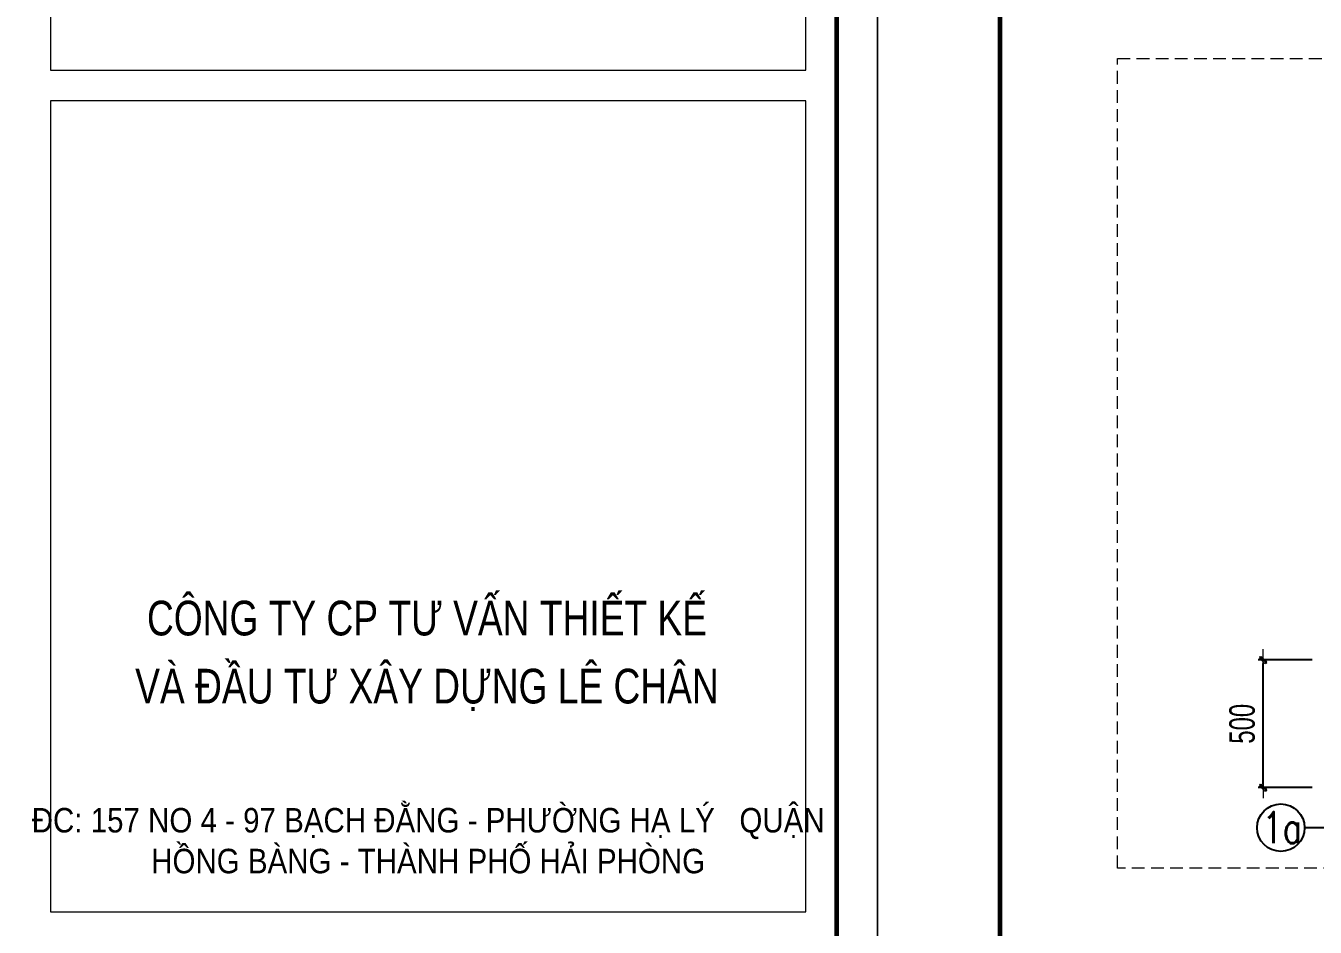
# Model space of a CAD drawing. Header units: millimetres. Extents: x -295047 to 29144, y -724756 to -246879.
# Drawn here: x -42440 to -37390, y -354475 to -350942 of the extents above; entities that cross this region are included whole.
import ezdxf
from ezdxf.enums import TextEntityAlignment as Align

# ---------------------------------------------------------------- set-up
doc = ezdxf.new("R2010")
doc.units = ezdxf.units.MM
doc.header["$MEASUREMENT"] = 0
doc.header["$PDMODE"] = 32
doc.linetypes.add('HIDDEN', pattern=[0.375, 0.25, -0.125])
doc.layers.get('Defpoints').update_dxf_attribs({"color": 1})
for name, color, linetype, lineweight in [('Khungten_LCDI', 7, 'Continuous', 5), ('LC Dim', 8, 'Continuous', 18), ('LC MANH DUT', 35, 'HIDDEN', 5), ('LC Net thay', 7, 'Continuous', 25), ('LC Text1', 3, 'Continuous', 20), ('LC Text2', 7, 'Continuous', 25)]:
    doc.layers.add(name, color=color, linetype=linetype, lineweight=lineweight)
doc.styles.add('HOATBIF', font='hoatbif.shx', dxfattribs={"width": 0.7})
doc.styles.add('Khungten', font='VHAVAN_1.TTF', dxfattribs={"width": 0.9, "height": 5000})
doc.styles.add('LC 3', font='vnsimli.shx', dxfattribs={"width": 0.75})
doc.styles.add('Title', font='VHBLACK_1.TTF', dxfattribs={"width": 0.8})
doc.dimstyles.new('1-100(1-40)', dxfattribs={"dimscale": 40, "dimtxt": 2.5, "dimasz": 0.35, "dimexe": 0.5, "dimexo": 0, "dimgap": 0.8, "dimtad": 1, "dimdec": 0, "dimzin": 0, "dimdsep": 46, "dimtxsty": 'HOATBIF', "dimblk1": 'DOT', "dimblk2": 'DOT', "dimsah": 1, "dimcen": -1, "dimdle": 1, "dimclrd": 256, "dimclre": 256, "dimclrt": 4, "dimadec": 3, "dimazin": 2, "dimtfac": 0.333333, "dimtdec": 0, "dimtix": 1, "dimtmove": 2, "dimatfit": 3, "dimldrblk": 'DOT', "dimfxl": 1, "dimtvp": 0.833333, "dimtolj": 1, "dimtzin": 0, "dimarcsym": 0})

# ---------------------------------------------------------------- blocks, each defined once
blk = doc.blocks.new('lcdi KC')
at = {"layer": 'Defpoints', "lineweight": 0}
blk.add_lwpolyline([(-1200, -14850), (-1200, 14850), (40800, 14850), (40800, -14850)], close=True, dxfattribs=at)
at = {"layer": 'Khungten_LCDI', "color": 5, "lineweight": 25}
blk.add_line((40600, -14650), (40600, 14650), dxfattribs=at)
at = {"layer": 'Khungten_LCDI', "color": 5, "lineweight": 60}
blk.add_lwpolyline([(0, -14650), (0, 14650), (40600, 14650), (40600, -14650)], close=True, dxfattribs=at)
at = {"layer": 'Khungten_LCDI', "color": 9, "lineweight": 15}
for points in [[(36750, 6711.5), (40450, 6711.5), (40450, 10040.4), (36750, 10040.4)], [(36750, 2587.2), (40450, 2587.2), (40450, 6561.5), (36750, 6561.5)]]:
    blk.add_lwpolyline(points, close=True, dxfattribs=at)
at = {"color": 7, "style": 'Title', "width": 0.8}
for s, p in [('c«ng ty cp t\xad vÊn thiÕt kÕ', (38594.2, 3941.9)), ('vµ ®Çu t\xad x©y dùng lª ch©n', (38594.2, 3608.6))]:
    blk.add_text(s, height=170, dxfattribs=at).set_placement(p, align=Align.CENTER)
at = {"color": 7, "insert": (38600, 3096.5), "char_height": 120, "attachment_point": 2, "style": 'Khungten'}
blk.add_mtext_dynamic_manual_height_columns('®c: 157 no 4 - 97 b¹ch ®»ng - ph\xadêng h¹ lý   quËn hång bµng - thµnh phè h¶i phßng ', width=3886.569, gutter_width=25, heights=[0], dxfattribs=at)
at = {"color": 7, "style": 'Khungten', "width": 0.8}
for tag, p in [('REVISION', (39498.8, -10746.3)), ('NGAYHT', (39546.1, -11609.4))]:
    blk.add_attdef(tag, text='', height=200, dxfattribs=at).set_placement(p, align=Align.CENTER)
at = {"layer": 'LC Text1', "style": 'Title', "width": 1.485915}
for tag, p, p2 in [('TENBANVE1', (36912.7, -8885.8), (40339.1, -8885.8)), ('TENBANVE2', (36912.7, -9562.5), (40339.1, -9562.5))]:
    blk.add_attdef(tag, text='', height=250, dxfattribs=at).set_placement(p, p2, align=Align.FIT)
at = {"layer": 'LC Text1', "style": 'Title', "width": 0.7}
blk.add_attdef('SOBANVE', text='', height=250, dxfattribs=at).set_placement((39562, -13896.2), align=Align.CENTER)
blk = doc.blocks.new('DOT')
at = {"layer": 'LC Dim'}
blk.add_line((-3, 0), (3, 0), dxfattribs=at)
at = {"layer": 'LC Dim', "color": 4}
blk.add_line((-1, -1), (1, 1), dxfattribs=at)
blk.add_lwpolyline([(0.5, 1), (-1, -0.5), (-0.5, -1), (1, 0.5)], close=True, dxfattribs=at)
blk = doc.blocks.new('*D428')
at = {"layer": 'Defpoints', "color": 0, "ltscale": 2, "transparency": 16777216}
for p in [(-37593.6, -353427.9), (-37401, -353427.9), (-37401, -353928.2)]:
    blk.add_point(p, dxfattribs=at)
at = {"layer": 'LC Dim', "lineweight": -2, "ltscale": 2, "transparency": 16777216}
for p, q in [((-37401, -353427.9), (-37613.6, -353427.9)), ((-37593.6, -353914.2), (-37593.6, -353441.9)), ((-37401, -353928.2), (-37613.6, -353928.2))]:
    blk.add_line(p, q, dxfattribs=at)
at = {"layer": 'LC Dim', "lineweight": -2, "ltscale": 2, "transparency": 16777216, "xscale": 14, "yscale": 14, "zscale": 14}
for p, rotation in [((-37593.6, -353427.9), 90), ((-37593.6, -353928.2), 270)]:
    blk.add_blockref('DOT', p, dxfattribs=dict(at, rotation=rotation))
at = {"layer": 'LC Dim', "color": 4, "ltscale": 2, "transparency": 16777216, "insert": (-37675.6, -353678.1), "char_height": 100, "attachment_point": 5, "rotation": 90, "style": 'HOATBIF'}
blk.add_mtext('\\A1;500', dxfattribs=at)

msp = doc.modelspace()

# ---------------------------------------------------------------- linework, layer by layer
at = {"layer": 'LC MANH DUT', "ltscale": 200}
msp.add_lwpolyline([(-38164.2, -351070.2), (-25007.6, -351070.2), (-25007.6, -354244.3), (-38164.2, -354244.3)], close=True, dxfattribs=at)
at = {"layer": 'LC Text2', "ltscale": 100}
msp.add_circle((-37524.2, -354085.5), 93.1, dxfattribs=at)

# ---------------------------------------------------------------- block references
at = {"layer": 'LC Net thay'}
for p, xscale, yscale, zscale in [((-71744.2, -356485.3), 0.8, 0.8, 0.8), ((-38624.2, -350545.3), 0.3999999999995694, 0.3999999999995694, 0.3999999999995694)]:
    msp.add_blockref('lcdi KC', p, dxfattribs=dict(at, xscale=xscale, yscale=yscale, zscale=zscale))

# ---------------------------------------------------------------- texts
at = {"layer": 'LC Text2', "ltscale": 100, "style": 'LC 3', "width": 0.75}
msp.add_text('1a', height=122.22, dxfattribs=at).set_placement((-37518.9, -354085.5), align=Align.MIDDLE_CENTER)

# ---------------------------------------------------------------- dimensions: what is measured, and where the dimension line sits
at = {"layer": 'LC Dim', "ltscale": 2}
dim = msp.add_linear_dim(base=(-37593.6, -353427.9), p1=(-37401, -353928.2), p2=(-37401, -353427.9), angle=90, dimstyle='1-100(1-40)', dxfattribs=at)
dim.commit()
dim.dimension.update_dxf_attribs({"geometry": '*D428', "text_midpoint": (-37675.6, -353678.1)})

# ---------------------------------------------------------------- leaders
msp.add_leader([(-36904.2, -353784.2), (-37068.4, -354085.5), (-37431.1, -354085.5)], dimstyle='1-100(1-40)', override={"dimlfac": 0.5}, dxfattribs=at)

doc.saveas('drawing.dxf')
